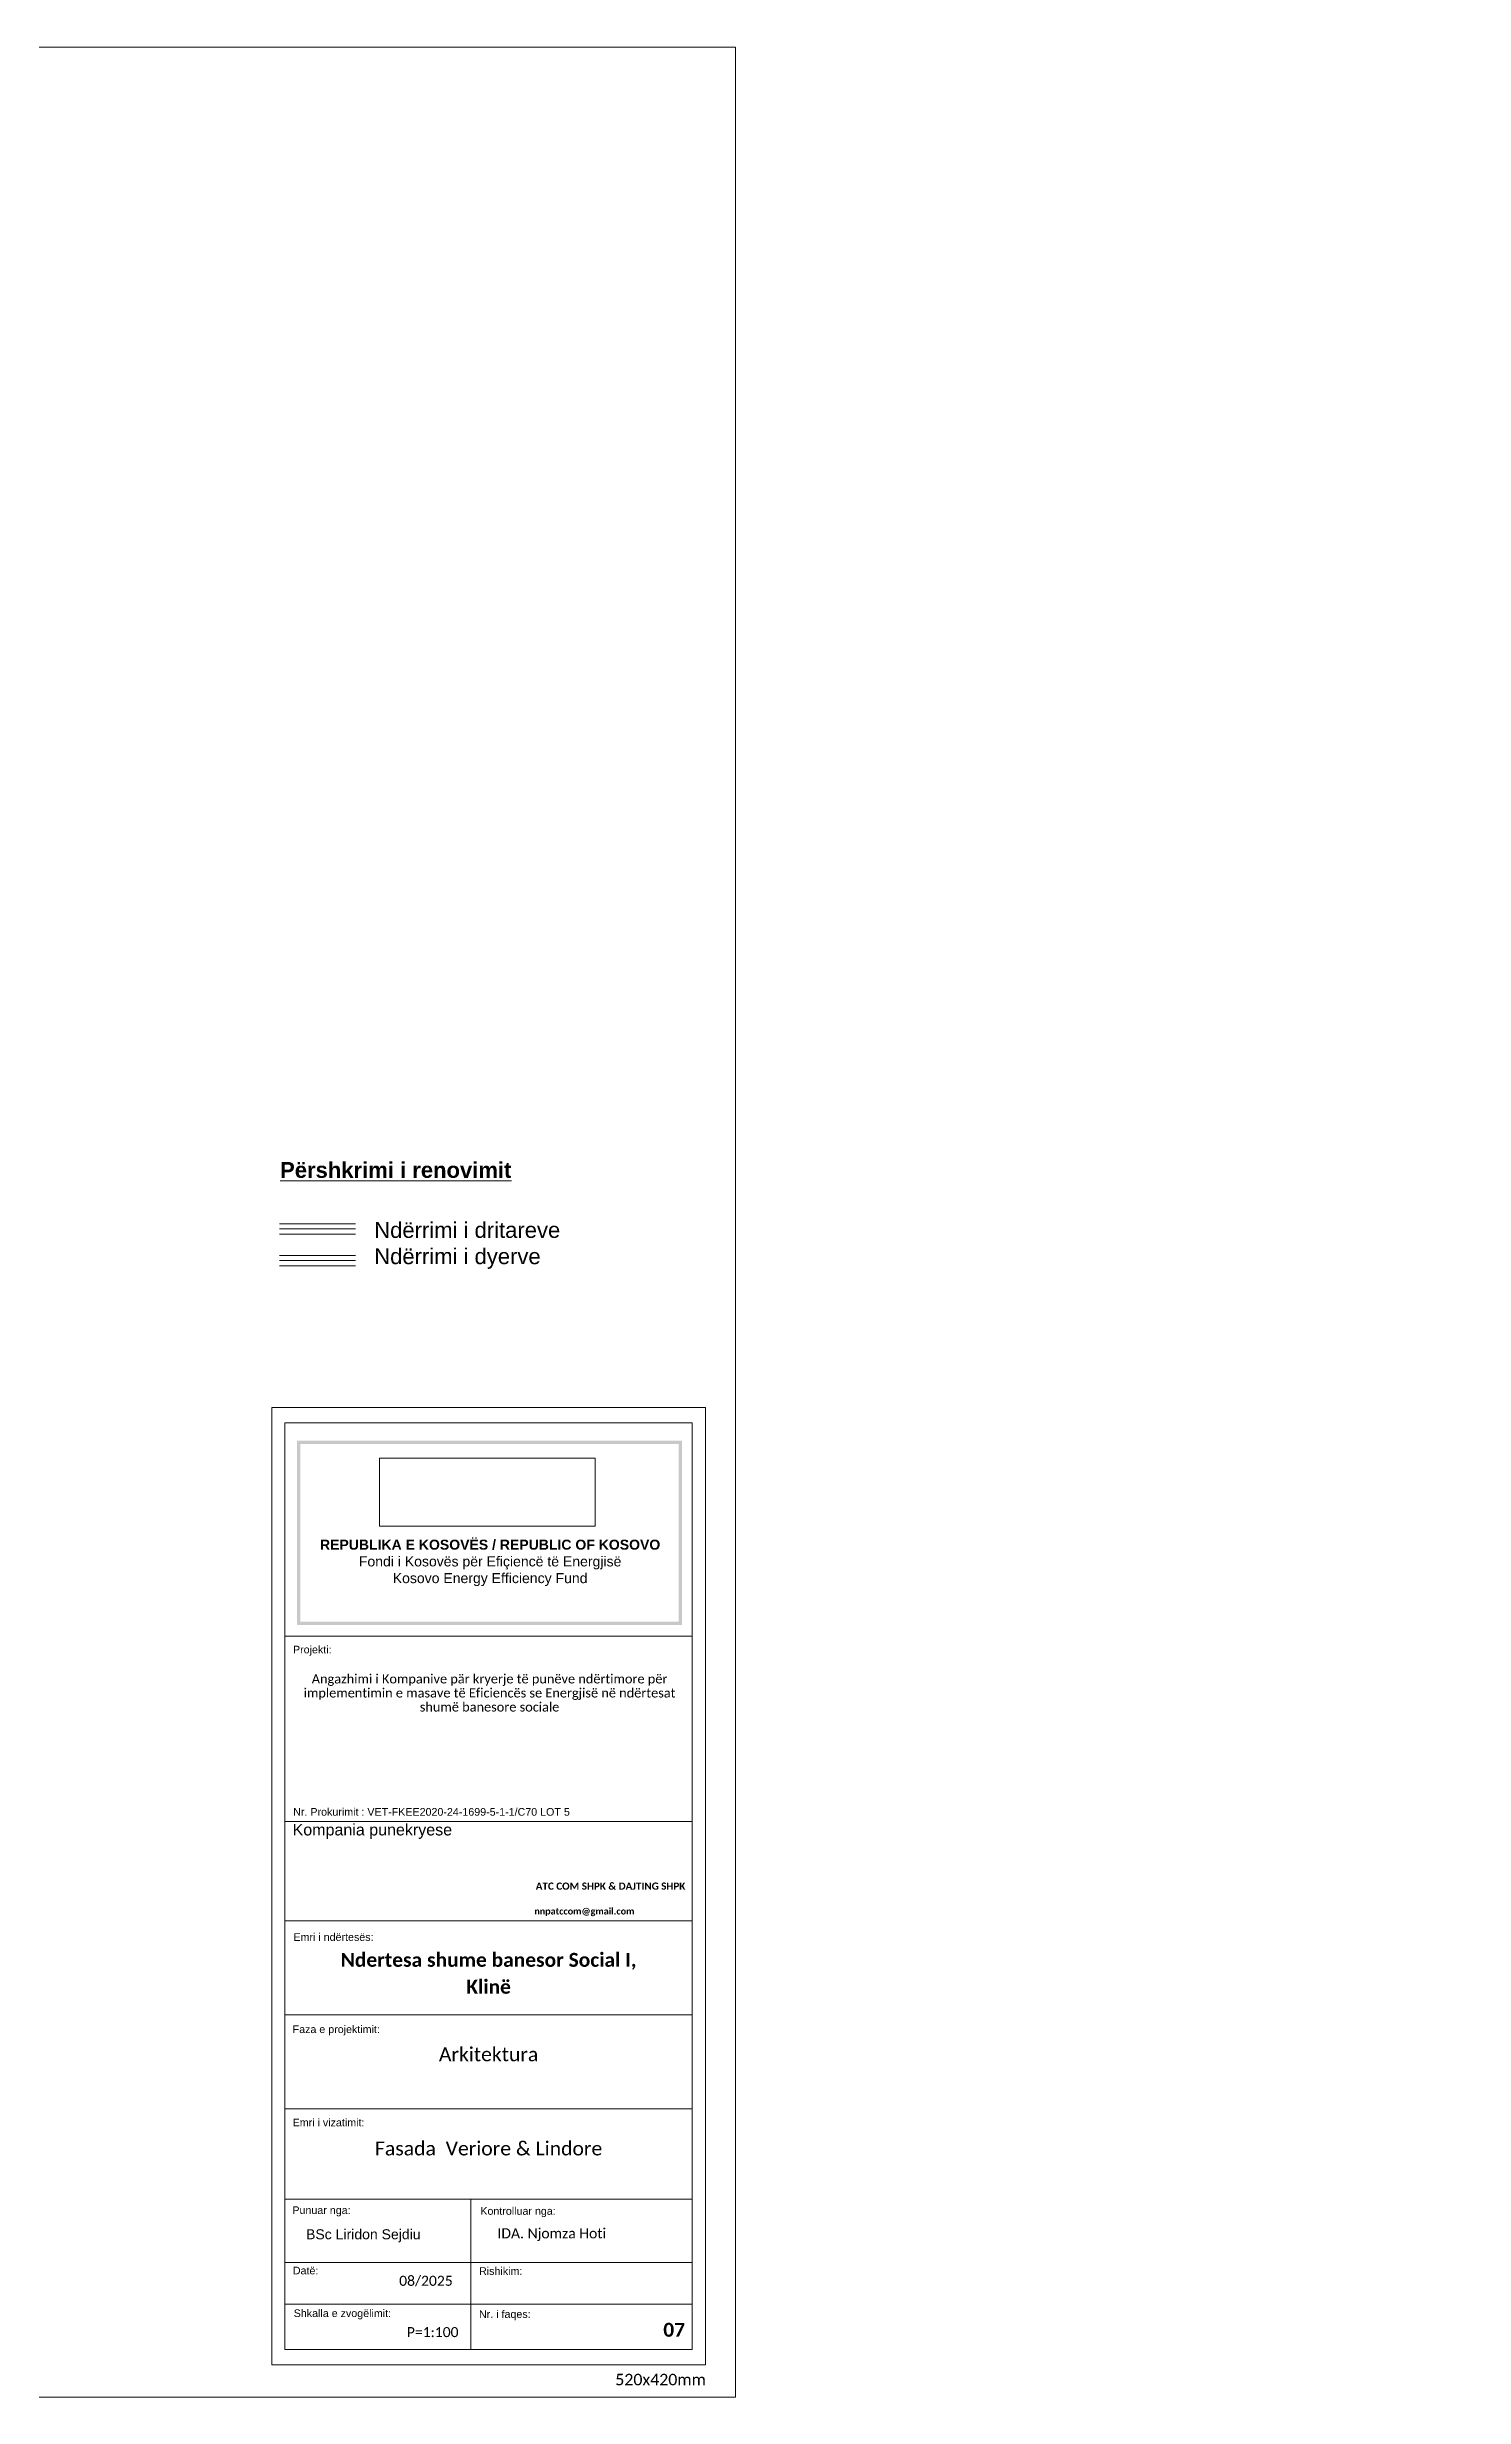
# Model space of a CAD drawing. Header units: feet. Extents: x 2573764 to 2637380, y -122443 to -81443.
# Drawn here: x 2612666 to 2637380, y -122443 to -81443 of the extents above; entities that cross this region are included whole.
import ezdxf

# ---------------------------------------------------------------- set-up
doc = ezdxf.new("R2010")
doc.units = ezdxf.units.FT
doc.header["$MEASUREMENT"] = 0
doc.header["$XCLIPFRAME"] = 0
for name, color, linetype, lineweight in [('Annotation - Text_Pen_No__1', 7, 'Continuous', 5), ('Dimensioning - General_Pen_No__41', 7, 'Continuous', 5), ('Shell - Roof_Pen_No__1', 7, 'Continuous', 5), ('Shell - Roof_Pen_No__21', 7, 'Continuous', 5), ('Structural - Bearing_Pen_No__20', 1, 'Continuous', 5), ('Structural - Bearing_Pen_No__60', 230, 'Continuous', 5), ('Text blocks_Pen_No__1', 7, 'Continuous', 5)]:
    doc.layers.add(name, color=color, linetype=linetype, lineweight=lineweight)
for name, color, linetype, lineweight, true_color in [('Annotation - Text_Pen_No__61', 7, 'Continuous', 5, 0x6a6a6a), ('Shell - Roof_Pen_No__61', 7, 'Continuous', 5, 0x6a6a6a), ('Structural - Bearing_Pen_No__86', 7, 'Continuous', 5, 0x5555ff)]:
    doc.layers.add(name, color=color, linetype=linetype, lineweight=lineweight, true_color=true_color)
doc.layers.add('Drawing & Figure', color=7, linetype='Continuous')
doc.styles.add('GENERATED_STYLE_1', font='arial.ttf')
doc.styles.add('GENERATED_STYLE_2', font='arialbd.ttf')
doc.styles.add('GENERATED_STYLE_3', font='calibri.ttf')
doc.styles.add('GENERATED_STYLE_4', font='calibrib.ttf')
doc.styles.add('GENERATED_STYLE_5', font='calibril.ttf')
picture_1 = doc.add_image_def('image1.png', size_in_pixel=(354, 134))

msp = doc.modelspace()

# ---------------------------------------------------------------- hatches: boundary and pattern name
at = {"layer": 'Structural - Bearing_Pen_No__86', "linetype": 'Continuous', "lineweight": 5, "true_color": 0x5555ff}
for points in [[(2617026.978, -105756.958), (2618298.218, -105756.958), (2618298.218, -105814.576), (2617084.596, -105814.576), (2617084.596, -108840.724), (2617026.978, -108840.724)], [(2617637.115, -105814.576), (2617637.115, -105756.958), (2623738.882, -105756.958), (2623738.882, -108840.724), (2623681.264, -108840.724), (2623681.264, -105814.576)], [(2617026.978, -107789.957), (2617084.596, -107789.957), (2617084.596, -108918.121), (2618298.218, -108918.121), (2618298.218, -108975.739), (2617026.978, -108975.739)], [(2617637.115, -108975.739), (2617637.115, -108918.121), (2623681.264, -108918.121), (2623681.264, -107789.957), (2623738.882, -107789.957), (2623738.882, -108975.739)]]:
    msp.add_hatch(color=173, dxfattribs=at).paths.add_polyline_path(points)

# ---------------------------------------------------------------- linework, layer by layer
at = {"layer": 'Shell - Roof_Pen_No__1', "color": 7, "linetype": 'Continuous', "lineweight": 5}
for p, q in [((2616584.355, -105181.538), (2624150.32, -105181.538)), ((2616584.355, -112404.847), (2616584.355, -105181.538)), ((2624150.32, -105181.538), (2624150.32, -121821.005)), ((2624150.32, -105181.538), (2624150.32, -121881.853)), ((2616814.827, -112404.847), (2616814.827, -105444.05)), ((2616814.827, -105444.05), (2623919.848, -105444.05)), ((2623919.848, -105444.05), (2623919.848, -112404.847)), ((2623919.848, -109168.679), (2616814.827, -109168.679)), ((2616814.827, -121611.386), (2616814.827, -109734.041)), ((2623919.848, -109734.041), (2623919.848, -121611.386)), ((2623919.848, -112404.847), (2616814.827, -112404.847)), ((2623919.848, -112404.847), (2616814.827, -112404.847)), ((2623919.848, -114133.012), (2616814.827, -114133.012)), ((2623919.848, -115775.137), (2616814.827, -115775.137)), ((2623919.848, -117417.262), (2616814.827, -117417.262)), ((2623919.848, -118989.487), (2616814.827, -118989.487)), ((2620058.664, -118989.487), (2620058.664, -121611.386)), ((2623919.848, -120096.516), (2616814.827, -120096.516)), ((2623919.848, -120824.369), (2616814.827, -120824.369)), ((2623919.848, -121611.386), (2616814.827, -121611.386)), ((2624150.32, -121881.853), (2616584.355, -121881.853)), ((2624150.32, -121881.853), (2616584.355, -121881.853))]:
    msp.add_line(p, q, dxfattribs=at)
at = {"layer": 'Shell - Roof_Pen_No__21', "color": 7, "linetype": 'Continuous', "lineweight": 5}
for p, q in [((2573763.935, -81442.756), (2624673.367, -81442.756)), ((2624673.367, -122442.756), (2624673.367, -81442.756)), ((2573763.935, -122442.756), (2624673.367, -122442.756))]:
    msp.add_line(p, q, dxfattribs=at)
at = {"layer": 'Shell - Roof_Pen_No__61', "color": 251, "linetype": 'Continuous', "lineweight": 5, "true_color": 0x6a6a6a}
msp.add_line((2616584.355, -121881.853), (2616584.355, -109734.041), dxfattribs=at)
at = {"layer": 'Structural - Bearing_Pen_No__20', "color": 1, "linetype": 'Continuous', "lineweight": 5}
for p, q in [((2616718.714, -101973.32), (2618046.898, -101973.32)), ((2616718.714, -102062.105), (2618046.898, -102062.105)), ((2616718.714, -102157.029), (2618046.898, -102157.029))]:
    msp.add_line(p, q, dxfattribs=at)
at = {"layer": 'Structural - Bearing_Pen_No__60', "color": 230, "linetype": 'Continuous', "lineweight": 5}
for p, q in [((2616718.714, -102525.168), (2618046.898, -102525.168)), ((2616718.714, -102613.953), (2618046.898, -102613.953)), ((2616718.714, -102708.877), (2618046.898, -102708.877))]:
    msp.add_line(p, q, dxfattribs=at)

# ---------------------------------------------------------------- texts
at = {"layer": 'Annotation - Text_Pen_No__1', "color": 7, "style": 'GENERATED_STYLE_3'}
msp.add_text('IDA. Njomza Hoti', height=175, dxfattribs=at).set_placement((2620521.804, -119674.651))
at = {"layer": 'Annotation - Text_Pen_No__1', "color": 7, "linetype": 'Continuous', "lineweight": 5, "attachment_point": 2, "line_spacing_factor": 0.919632, "style": 'GENERATED_STYLE_5'}
for insert, char_height, width in [((2637378.973, -104798.894), 0.044309, 1.88258), ((2620384.303, -109833.239), 160, 6797.99537)]:
    msp.add_mtext('\\A1;Angazhimi i Kompanive pär kryerje të punëve ndërtimore për implementimin e masave të Eficiencës se Energjisë në ndërtesat shumë banesore sociale', dxfattribs=dict(at, insert=insert, char_height=char_height, width=width))
at = {"layer": 'Annotation - Text_Pen_No__1', "color": 7, "linetype": 'Continuous', "lineweight": 5, "attachment_point": 2}
for s, insert, char_height, style in [('\\A1;REPUBLIKA E KOSOVËS / REPUBLIC OF KOSOVO\\P{\\fArial|b0|i0|c0|p34;Fondi i Kosovës për Efiçiencë të Energjisë\\PKosovo Energy Efficiency Fund\\P}', (2620393.801, -107484.903), 175, 'GENERATED_STYLE_2'), ('\\A1;ATC COM SHPK & DAJTING SHPK ', (2622494.396, -113466.994), 125, 'GENERATED_STYLE_4'), ('\\A1;Arkitektura', (2620367.337, -116342.297), 242.5, 'GENERATED_STYLE_3'), ('\\A1;Fasada  Veriore & Lindore', (2620367.337, -117985.198), 242.5, 'GENERATED_STYLE_3'), ('\\A1;BSc Liridon Sejdiu', (2618182.296, -119516.292), 175, 'GENERATED_STYLE_1'), ('\\A1;08/2025', (2619274.671, -120327.557), 175, 'GENERATED_STYLE_3'), ('\\A1;P=1:100', (2619392.255, -121222.896), 175, 'GENERATED_STYLE_3'), ('\\A1; 07', (2623562.222, -121148.971), 242.5, 'GENERATED_STYLE_4')]:
    msp.add_mtext(s, dxfattribs=dict(at, insert=insert, char_height=char_height, style=style))
at = {"layer": 'Annotation - Text_Pen_No__1', "color": 7, "linetype": 'Continuous', "lineweight": 5, "insert": (2620367.337, -114694.711), "char_height": 242.5, "attachment_point": 2, "line_spacing_factor": 1.16153, "style": 'GENERATED_STYLE_4'}
msp.add_mtext('\\A1;Ndertesa shume banesor Social I, \\PKlinë', dxfattribs=at)
at = {"layer": 'Annotation - Text_Pen_No__61', "color": 251, "linetype": 'Continuous', "lineweight": 5, "true_color": 0x6a6a6a, "insert": (2623366.878, -122038.484), "char_height": 200, "attachment_point": 2, "style": 'GENERATED_STYLE_3'}
msp.add_mtext('\\A1;520x420mm', dxfattribs=at)
at = {"layer": 'Dimensioning - General_Pen_No__41', "color": 7, "linetype": 'Continuous', "lineweight": 5, "attachment_point": 7}
for s, insert, char_height, style in [('\\A1;{\\LPërshkrimi i renovimit}', (2616730.212, -101176.209), 275, 'GENERATED_STYLE_2'), ('\\A1;Kompania punekryese', (2637378.022, -104799.69), 0.05543, 'GENERATED_STYLE_1'), ('\\A1;Nr. Prokurimit : VET-FKEE2020-24-1699-5-1-1/C70 LOT 5', (2637378.025, -104799.578), 0.03694, 'GENERATED_STYLE_1'), ('\\A1;Projekti:', (2616955.696, -109509.217), 133.375, 'GENERATED_STYLE_1'), ('\\A1;Nr. Prokurimit : VET-FKEE2020-24-1699-5-1-1/C70 LOT 5', (2616959.443, -112302.81), 133.375, 'GENERATED_STYLE_1'), ('\\A1;Kompania punekryese', (2616948.858, -112705.694), 200.15159, 'GENERATED_STYLE_1'), ('\\A1;Emri i ndërtesës:', (2616963.353, -114486.766), 133.375, 'GENERATED_STYLE_1'), ('\\A1;Faza e projektimit:', (2616949.156, -116133.742), 133.375, 'GENERATED_STYLE_1'), ('\\A1;Emri i vizatimit:', (2616949.621, -117722.019), 133.375, 'GENERATED_STYLE_1'), ('\\A1;Punuar nga:', (2616945.461, -119290.581), 133.375, 'GENERATED_STYLE_1'), ('\\A1;Kontrolluar nga:', (2620223.098, -119303.758), 133.375, 'GENERATED_STYLE_1'), ('\\A1;Datë:', (2616953.466, -120305.367), 133.375, 'GENERATED_STYLE_1'), ('\\A1;Rishikim:', (2620201.304, -120313.589), 133.375, 'GENERATED_STYLE_1'), ('\\A1;Shkalla e zvogëlimit:', (2616968.301, -121087.97), 133.375, 'GENERATED_STYLE_1'), ('\\A1;Nr. i faqes:', (2620200.12, -121103.566), 133.375, 'GENERATED_STYLE_1')]:
    msp.add_mtext(s, dxfattribs=dict(at, insert=insert, char_height=char_height, style=style))
at = {"layer": 'Dimensioning - General_Pen_No__41', "color": 7, "linetype": 'Continuous', "lineweight": 5, "insert": (2621164.444, -114054.203), "char_height": 115, "attachment_point": 7, "line_spacing_factor": 0.922253, "style": 'GENERATED_STYLE_1'}
msp.add_mtext('\\A1;\\pt737.29,1517,2350.4,3281.9;{\\fCalibri|b1|i0|c0|p34;nnpatccom@gmail.com}', dxfattribs=at)
at = {"layer": 'Text blocks_Pen_No__1', "color": 7, "linetype": 'Continuous', "lineweight": 5, "insert": (2618372.642, -101944.736), "char_height": 275, "attachment_point": 1, "style": 'GENERATED_STYLE_1'}
msp.add_mtext('\\A1;Ndërrimi i dritareve\\PNdërrimi i dyerve\\P', dxfattribs=at)

# ---------------------------------------------------------------- pictures from other files: only their frames are drawn
at = {"layer": 'Drawing & Figure', "linetype": 'Continuous', "lineweight": 0}
image = msp.add_image(picture_1, insert=(2618466.355, -107249.658), size_in_units=(3758.688, 1183.979), dxfattribs=at)
image.set_boundary_path([(-0.5, -0.5), (353.5, 133.5)])

doc.saveas('drawing.dxf')
